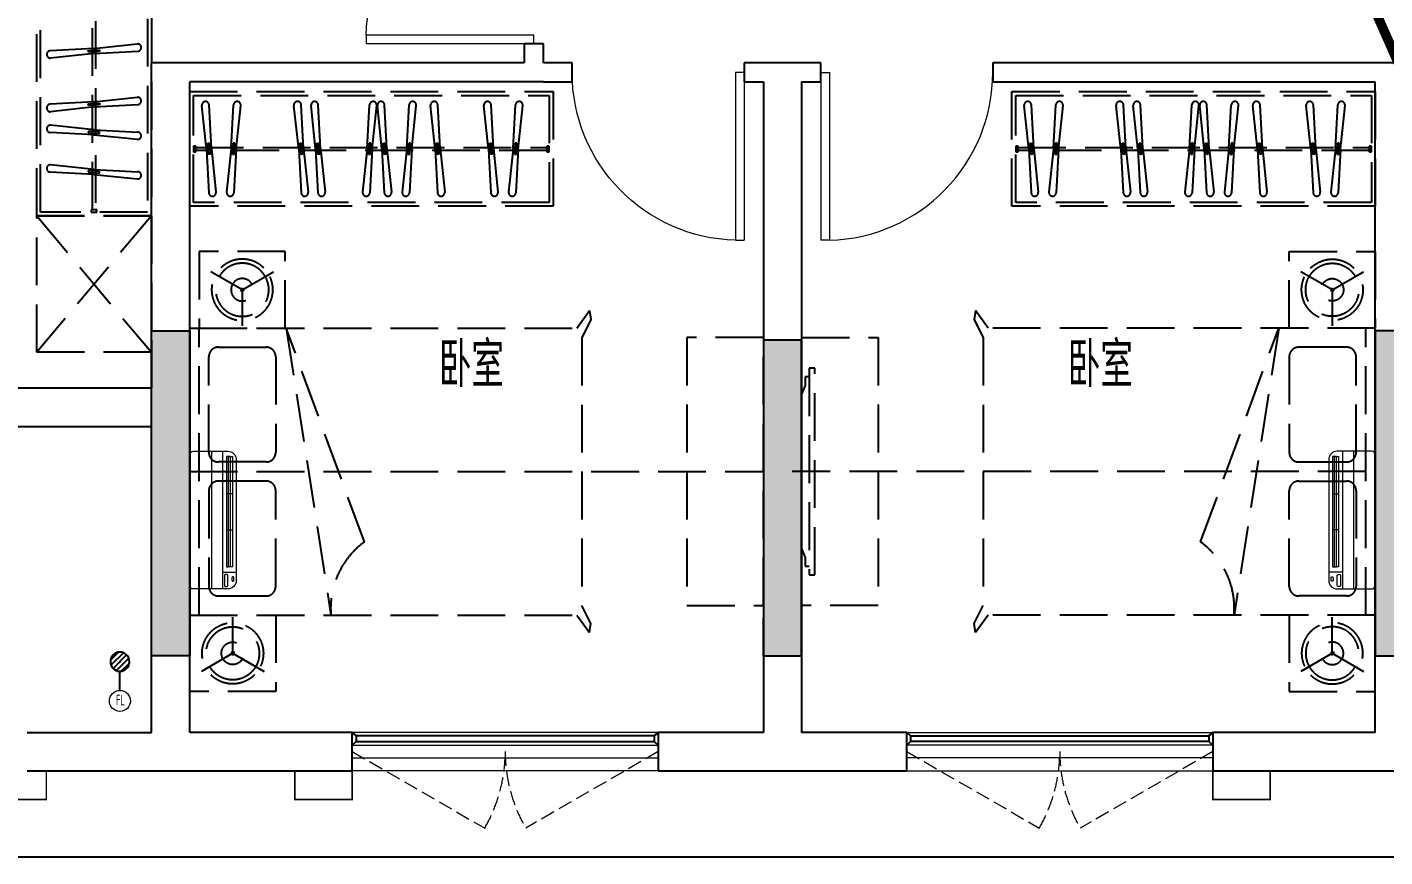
# Model space of a CAD drawing. Extents: x 3753737 to 4713801, y -857380 to 24339.
# Drawn here: x 4049463 to 4056563, y -797786 to -793450 of the extents above; entities that cross this region are included whole.
import ezdxf

# ---------------------------------------------------------------- set-up
doc = ezdxf.new("R2010")
doc.units = 0
doc.header["$LTSCALE"] = 1000
doc.header["$MEASUREMENT"] = 0
doc.linetypes.add('A户型$0$DASH', pattern=[0.35, 0.25, -0.1])
doc.linetypes.add('DASH', pattern=[0.35, 0.25, -0.1])
doc.layers.get('0').update_dxf_attribs({"linetype": 'CONTINUOUS'})
for name, color, linetype in [('!!电气', 1, 'CONTINUOUS'), ('3-栏杆1', 252, 'CONTINUOUS'), ('5fur', 175, 'CONTINUOUS'), ('COLU', 7, 'CONTINUOUS'), ('LVTRY', 252, 'CONTINUOUS'), ('S-砼墙填充', 251, 'CONTINUOUS'), ('VPIPE-凝结', 150, 'CONTINUOUS'), ('WALL', 252, 'CONTINUOUS'), ('WIRE-动力', 7, 'CONTINUOUS'), ('看线', 185, 'CONTINUOUS')]:
    doc.layers.add(name, color=color, linetype=linetype)
for name, color, linetype, lineweight in [('PUB_TEXT', 7, 'CONTINUOUS', 20), ('VPIPE-废水', 31, 'TG_F', 18), ('WINDOW', 146, 'CONTINUOUS', 20), ('平面-空调预留孔', 252, 'CONTINUOUS', 15)]:
    doc.layers.add(name, color=color, linetype=linetype, lineweight=lineweight)
doc.styles.get("Standard").update_dxf_attribs({"font": 'gbenor.shx', "bigfont": 'gbcbig.shx'})
doc.styles.add('TG_LINETYPE', font='SIMPLEX', dxfattribs={"width": 0.8, "height": 3, "bigfont": 'HZTXT'})
doc.linetypes.add('TG_F', pattern='A,2,-0.3,["F",TG_LINETYPE,S=0.1,R=0,X=-0.23,Y=-0.15],0', length=2.3)

# ---------------------------------------------------------------- blocks, each defined once
blk = doc.blocks.new('A$C001338C2')
at = {"color": 8}
for p, q in [((844.9999883423079, 303.6000072514144), (54.99998834231155, 303.6000543390692)), ((109.0525457565491, 214.7673082745569), (109.0525510513944, 303.6000511174025)), ((-1.49359439092e-05, 248.6000576173246), (-2.84423585981e-05, 22.0000576172315)), ((899.9999715576414, 22.00000397306576), (899.9999850640525, 248.6000039731589)), ((21.99997024633922, 5.63059293199e-05), (877.9999702463392, 5.2843679441e-06))]:
    blk.add_line(p, q, dxfattribs=at)
at = {"color": 8, "lineweight": 5}
for p, q in [((864.5756734352908, 278.6904651548975), (144.4768629888749, 278.6905080761171)), ((144.4768629888749, 278.6905080761171), (144.4768622188567, 265.7722729386405)), ((387.0097734353949, 278.6904936200444), (144.4768629888749, 278.6905080761171)), ((144.4768629888749, 278.6905080761171), (144.4768614488676, 252.8539829386973)), ((387.0097711254275, 239.935678482565), (387.0097734353949, 278.6904936200444)), ((864.5756734352908, 278.6904651548975), (622.0427234354138, 278.6904796109884)), ((622.0427234354138, 278.6904796109884), (622.04272112545, 239.935664473509)), ((864.5756718953162, 252.8539400174777), (864.5756734352908, 278.6904651548975)), ((899.9999830474662, 214.7672611304297), (-1.69525337697e-05, 214.7673147745954)), ((144.4768622188567, 265.7722729386405), (864.5756726653053, 265.772230017421)), ((144.4768606789075, 239.9356929386377), (144.4768614488676, 252.8539829386973)), ((144.4768614488676, 252.8539829386973), (864.5756718953162, 252.8539400174777)), ((864.5756711253525, 239.9356500174181), (144.4768606789075, 239.9356929386377)), ((622.04272112545, 239.935664473509), (387.0097711254275, 239.935678482565)), ((864.5756726653053, 265.772230017421), (864.5756711253525, 239.9356500174181)), ((899.9999787804518, 143.1781611304468), (-2.12195482163e-05, 143.1782147746126))]:
    blk.add_line(p, q, dxfattribs=at)
at = {"color": 8}
for points in [[(73.08482630450817, 275.0144977724194), (56.77886350143308, 275.0144987443309, -0.414213562373095), (51.27886382925863, 280.5144990721565), (51.27886400034913, 283.3844664433818, -0.414213562373095), (56.77886432817468, 288.8844661155563), (73.08482713124977, 288.8844651436448, -0.4142135623732024), (78.58482680342422, 283.3844648158192), (78.58482663233372, 280.5144974445939, -0.414213562373095)], [(89.24090579471158, 226.3562818807586), (22.19125331861505, 226.3562858772129, -0.414213562372504), (16.6912536464406, 231.8562862050385), (16.69125431894281, 243.1390318179401, -0.414213562373095), (22.19125464676836, 248.6390314901146), (89.24090712286488, 248.6390274936603, -0.414213562373095), (94.74090679503934, 243.1390271658347), (94.74090612253713, 231.8562815529331, -0.414213562373095)]]:
    blk.add_lwpolyline(points, format="xyb", close=True, dxfattribs=at)
for centre, radius, start, end in [((54.99998506405609, 248.6000543390692), 55.0000000000001, 89.99999658490542, 179.9999965849054), ((844.9999850640525, 248.6000072514144), 55.0000000000001, 359.9999965849054, 89.99999658490542), ((21.9999715576414, 22.00005630592932), 22.00000000000004, 179.9999965849054, 269.9999965849054), ((877.9999715576414, 22.00000528436794), 22.00000000000004, 269.9999965849054, 359.9999965849054)]:
    blk.add_arc(centre, radius, start, end, dxfattribs=at)
blk = doc.blocks.new('ASDFSD')
at = {"layer": '3-栏杆1', "color": 5}
for p, q in [((681762.5879415963, 334937.5442401596), (681742.3193111992, 334955.3318184742)), ((681742.3193111992, 334955.3318184742), (681762.5879414161, 334937.5442403179)), ((681742.3193347491, 334888.4150854239), (681762.5879414133, 334908.2619604596)), ((681762.5879414161, 334937.5442403179), (681762.5879414133, 334908.2619604596)), ((683322.0506670028, 334937.4781505512), (681762.5879414163, 334937.5226424761)), ((681762.5879414135, 334908.2403724216), (683322.0506670056, 334908.1959003614)), ((683322.0506668226, 334937.5442278689), (683342.3192972196, 334955.3318061834)), ((683342.3192972196, 334955.3318061834), (683322.0506670028, 334937.5442280272)), ((683322.0506670028, 334937.5442280272), (683322.0506670056, 334908.2619481689)), ((683322.0506670056, 334908.2619481689), (683342.3192736697, 334888.4150731332)), ((683342.3192736697, 334888.4150731332), (683322.0506670056, 334908.2619481689))]:
    blk.add_line(p, q, dxfattribs=at)
blk = doc.blocks.new('$lvtry$00000171')
for p, q in [((-74.24621202462731, 10.60660171788186), (-10.60660171788186, 74.24621202462731)), ((-69.81875867368217, -27.39235180270043), (27.39235180242758, 69.81875867368217)), ((-53.03300858900184, -53.03300858886359), (53.03300858900184, 53.03300858886359)), ((-27.39235180242758, -69.81875867368217), (69.81875867368217, 27.39235180270043)), ((10.60660171788186, -74.24621202462731), (74.24621202462731, -10.60660171788186))]:
    blk.add_line(p, q)
blk.add_circle((0, 0), 75)
blk.add_point((0, 0))
blk = doc.blocks.new('dfgdfgsf')
at = {"layer": '5fur', "color": 252, "linetype": 'A户型$0$DASH'}
for p, q in [((2084699.063396991, -1252344.190617714), (2084699.06339699, -1254380.205847252)), ((2084690.023889797, -1253537.44362119), (2084461.077751995, -1253549.694728446)), ((2084692.077145038, -1253563.460377991), (2084464.043553083, -1253587.274335739)), ((2084690.023889797, -1253537.44362119), (2084917.583450399, -1253513.679167388)), ((2084692.077145038, -1253563.460377991), (2084921.023282839, -1253551.209270735)), ((2084690.023889797, -1253816.228792649), (2084461.077751995, -1253828.479899905)), ((2084691.970428869, -1253842.251259925), (2084464.043553083, -1253868.059507198)), ((2084690.023889797, -1253816.228792649), (2084918.057481751, -1253792.414834901)), ((2084692.077145038, -1253842.24554945), (2084921.023282839, -1253829.994442194)), ((2085279.320059724, -1254062.702910487), (2085255.506101976, -1253834.669318532)), ((2085305.336816525, -1254060.649655245), (2085293.085709269, -1253831.703517444)), ((2085408.697913592, -1254060.649655245), (2085420.949020847, -1253831.703517444)), ((2085434.714670392, -1254062.702910487), (2085458.52862814, -1253834.669318532)), ((2085761.529177789, -1254062.596194317), (2085735.720930516, -1253834.669318532)), ((2085787.551645065, -1254060.649655245), (2085775.300537809, -1253831.703517444)), ((2085850.034887904, -1254062.702910487), (2085826.220930156, -1253834.669318532)), ((2085876.051644705, -1254060.649655245), (2085863.800537449, -1253831.703517444)), ((2086119.697916623, -1254060.649655245), (2086131.949023878, -1253831.703517444)), ((2086145.714673423, -1254062.702910487), (2086169.528631171, -1253834.669318532)), ((2086197.150844968, -1254062.702910487), (2086173.33688722, -1253834.669318532)), ((2086223.167601769, -1254060.649655245), (2086210.916494513, -1253831.703517444)), ((2086326.528698835, -1254060.649655245), (2086338.779806091, -1253831.703517444)), ((2086352.545455636, -1254062.702910487), (2086376.359413384, -1253834.669318532)), ((2086475.237758769, -1254062.595872173), (2086451.423801021, -1253834.562280218)), ((2086501.254205884, -1254060.649655245), (2086489.003098628, -1253831.703517444)), ((2086754.022620542, -1254062.702910487), (2086730.208662794, -1253834.669318532)), ((2086780.039377343, -1254060.649655245), (2086767.788270087, -1253831.703517444)), ((2086883.40047441, -1254060.649655245), (2086895.651581665, -1253831.703517444)), ((2086909.41723121, -1254062.702910487), (2086933.231188958, -1253834.669318532)), ((2089579.320053869, -1254062.702910487), (2089555.506096121, -1253834.669318532)), ((2089605.33681067, -1254060.649655245), (2089593.085703414, -1253831.703517444)), ((2089708.697907737, -1254060.649655245), (2089720.949014992, -1253831.703517444)), ((2089734.714664537, -1254062.702910487), (2089758.528622285, -1253834.669318532)), ((2090061.529171934, -1254062.596194317), (2090035.720924661, -1253834.669318532)), ((2090087.55163921, -1254060.649655245), (2090075.300531955, -1253831.703517444)), ((2090150.034882049, -1254062.702910487), (2090126.220924301, -1253834.669318532)), ((2090176.05163885, -1254060.649655245), (2090163.800531594, -1253831.703517444)), ((2090419.697910768, -1254060.649655245), (2090431.949018023, -1253831.703517444)), ((2090445.714667568, -1254062.702910487), (2090469.528625316, -1253834.669318532)), ((2090497.150839113, -1254062.702910487), (2090473.336881365, -1253834.669318532)), ((2090523.167595914, -1254060.649655245), (2090510.916488658, -1253831.703517444)), ((2090626.52869298, -1254060.649655245), (2090638.779800236, -1253831.703517444)), ((2090652.545449781, -1254062.702910487), (2090676.359407529, -1253834.669318532)), ((2090775.237752914, -1254062.595872173), (2090751.423795166, -1253834.562280218)), ((2090801.254200029, -1254060.649655245), (2090789.003092773, -1253831.703517444)), ((2091054.022614687, -1254062.702910487), (2091030.208656939, -1253834.669318532)), ((2091080.039371488, -1254060.649655245), (2091067.788264232, -1253831.703517444)), ((2091183.400468555, -1254060.649655245), (2091195.65157581, -1253831.703517444)), ((2091209.417225355, -1254062.702910487), (2091233.231183103, -1253834.669318532)), ((2084690.023889797, -1253988.251741911), (2084461.077751995, -1253976.000634655)), ((2084692.077145038, -1253962.23498511), (2084464.043553083, -1253938.421027362)), ((2084690.023889797, -1253988.251741911), (2084918.057481751, -1254012.065699659)), ((2084692.077145038, -1253962.23498511), (2084921.023282839, -1253974.486092366)), ((2085223.574590463, -1254047.189162439), (2085211.574590463, -1254047.189162439)), ((2085211.574590463, -1254047.189162439), (2085211.574590463, -1254077.189162439)), ((2085223.574590463, -1254077.189162439), (2085223.574590463, -1254047.189162439)), ((2087059.574593433, -1254069.689162439), (2085223.574590463, -1254069.689162439)), ((2085279.320059724, -1254062.702910487), (2085291.57116698, -1254291.649048288)), ((2085305.336327052, -1254060.640508084), (2085329.144762263, -1254288.683721677)), ((2085408.697913592, -1254060.649655245), (2085384.883955844, -1254288.6832472)), ((2085434.714670392, -1254062.702910487), (2085422.463563137, -1254291.649048288)), ((2085761.534888264, -1254062.702910487), (2085773.78599552, -1254291.649048288)), ((2085787.551645065, -1254060.649655245), (2085811.365602813, -1254288.6832472)), ((2085850.034887904, -1254062.702910487), (2085862.28599516, -1254291.649048288)), ((2085876.051644705, -1254060.649655245), (2085899.865602453, -1254288.6832472)), ((2086119.697916623, -1254060.649655245), (2086095.883958875, -1254288.6832472)), ((2086145.714673423, -1254062.702910487), (2086133.463566168, -1254291.649048288)), ((2086197.150844968, -1254062.702910487), (2086209.401952224, -1254291.649048288)), ((2086223.167601769, -1254060.649655245), (2086246.981559517, -1254288.6832472)), ((2086326.528698835, -1254060.649655245), (2086302.714741087, -1254288.6832472)), ((2086352.545455636, -1254062.702910487), (2086340.29434838, -1254291.649048288)), ((2086475.237449083, -1254062.702910487), (2086487.488556339, -1254291.649048288)), ((2086501.254205884, -1254060.649655245), (2086525.068163632, -1254288.6832472)), ((2086754.022620542, -1254062.702910487), (2086766.273727798, -1254291.649048288)), ((2086780.039377343, -1254060.649655245), (2086803.853335091, -1254288.6832472)), ((2086883.40047441, -1254060.649655245), (2086859.586516662, -1254288.6832472)), ((2086909.41723121, -1254062.702910487), (2086897.166123955, -1254291.649048288)), ((2087071.574593433, -1254047.189162439), (2087059.574593433, -1254047.189162439)), ((2087059.574593433, -1254047.189162439), (2087059.574593433, -1254077.189162439)), ((2087071.574593433, -1254077.189162439), (2087071.574593433, -1254047.189162439)), ((2089523.574584608, -1254047.189162439), (2089511.574584608, -1254047.189162439)), ((2089511.574584608, -1254047.189162439), (2089511.574584608, -1254077.189162439)), ((2089523.574584608, -1254077.189162439), (2089523.574584608, -1254047.189162439)), ((2091359.574587578, -1254069.689162439), (2089523.574584608, -1254069.689162439)), ((2089579.320053869, -1254062.702910487), (2089591.571161125, -1254291.649048288)), ((2089605.336321197, -1254060.640508084), (2089629.144756408, -1254288.683721677)), ((2089708.697907737, -1254060.649655245), (2089684.883949989, -1254288.6832472)), ((2089734.714664537, -1254062.702910487), (2089722.463557282, -1254291.649048288)), ((2090061.534882409, -1254062.702910487), (2090073.785989665, -1254291.649048288)), ((2090087.55163921, -1254060.649655245), (2090111.365596958, -1254288.6832472)), ((2090150.034882049, -1254062.702910487), (2090162.285989305, -1254291.649048288)), ((2090176.05163885, -1254060.649655245), (2090199.865596598, -1254288.6832472)), ((2090419.697910768, -1254060.649655245), (2090395.88395302, -1254288.6832472)), ((2090445.714667568, -1254062.702910487), (2090433.463560313, -1254291.649048288)), ((2090497.150839113, -1254062.702910487), (2090509.401946369, -1254291.649048288)), ((2090523.167595914, -1254060.649655245), (2090546.981553662, -1254288.6832472)), ((2090626.52869298, -1254060.649655245), (2090602.714735232, -1254288.6832472)), ((2090652.545449781, -1254062.702910487), (2090640.294342525, -1254291.649048288)), ((2090775.237443228, -1254062.702910487), (2090787.488550484, -1254291.649048288)), ((2090801.254200029, -1254060.649655245), (2090825.068157777, -1254288.6832472)), ((2091054.022614687, -1254062.702910487), (2091066.273721943, -1254291.649048288)), ((2091080.039371488, -1254060.649655245), (2091103.853329236, -1254288.6832472)), ((2091183.400468555, -1254060.649655245), (2091159.586510807, -1254288.6832472)), ((2091209.417225355, -1254062.702910487), (2091197.1661181, -1254291.649048288)), ((2091371.574587578, -1254047.189162439), (2091359.574587578, -1254047.189162439)), ((2091359.574587578, -1254047.189162439), (2091359.574587578, -1254077.189162439)), ((2091371.574587578, -1254077.189162439), (2091371.574587578, -1254047.189162439)), ((2085211.574590463, -1254077.189162439), (2085223.574590463, -1254077.189162439)), ((2087059.574593433, -1254077.189162439), (2087071.574593433, -1254077.189162439)), ((2089511.574584608, -1254077.189162439), (2089523.574584608, -1254077.189162439)), ((2091359.574587578, -1254077.189162439), (2091371.574587578, -1254077.189162439)), ((2084690.023889797, -1254195.082524123), (2084461.077751995, -1254182.831416868)), ((2084692.077145038, -1254169.065767323), (2084464.043553083, -1254145.251809575)), ((2084690.023889797, -1254195.082524123), (2084918.057481751, -1254218.896481871)), ((2084692.077145038, -1254169.065767323), (2084921.023282839, -1254181.316874578)), ((2084391.563396981, -1254412.205847252), (2084991.564100249, -1255125.051658737)), ((2084391.565238085, -1255125.051658737), (2084391.563396981, -1254412.205847252)), ((2084991.563396992, -1254412.205847252), (2084391.565238085, -1255125.051658737)), ((2084391.565238083, -1254412.205847252), (2084991.564100248, -1254412.205847252)), ((2084706.56339699, -1254380.205847252), (2084676.56339699, -1254380.205847252)), ((2084676.56339699, -1254380.205847252), (2084676.56339699, -1254392.205847252)), ((2084676.56339699, -1254392.205847252), (2084706.56339699, -1254392.205847252)), ((2084706.56339699, -1254392.205847252), (2084706.56339699, -1254380.205847252)), ((2084991.563396992, -1254412.205847252), (2084991.564100249, -1255125.051658737)), ((2085241.466386358, -1254598.492976889), (2085241.466386358, -1254998.492976889)), ((2085691.466386358, -1254598.492976889), (2085241.466386358, -1254598.492976889)), ((2085691.466386358, -1254998.492976889), (2085691.466386358, -1254598.492976889)), ((2090941.574587254, -1254998.492976898), (2090941.574587254, -1254598.492976898)), ((2090941.574587254, -1254598.492976898), (2091391.574587254, -1254598.492976898)), ((2091391.574587254, -1254598.492976898), (2091391.574587254, -1254998.492976898)), ((2085475.714344077, -1254803.832287767), (2085302.771743867, -1254703.983830982)), ((2085457.218428639, -1254803.832287767), (2085630.161028848, -1254703.983830982)), ((2091175.822544973, -1254803.832287776), (2091002.879944764, -1254703.983830991)), ((2091157.326629535, -1254803.832287776), (2091330.269229745, -1254703.983830991)), ((2085466.466386358, -1254787.814355132), (2085466.466386358, -1254987.511268702)), ((2091166.574587254, -1254787.814355141), (2091166.574587254, -1254987.511268711)), ((2087216.39900661, -1254998.492976889), (2087281.905945074, -1254906.833987619)), ((2087216.39900661, -1254998.492976889), (2087281.905945074, -1254906.833987619)), ((2087281.905945074, -1254906.833987619), (2087289.145172316, -1254953.86293333)), ((2087281.905945074, -1254906.833987619), (2087289.145172316, -1254953.86293333)), ((2089301.232741714, -1254906.833987629), (2089293.993514472, -1254953.86293334)), ((2089301.232741714, -1254906.833987629), (2089293.993514472, -1254953.86293334)), ((2089366.739680178, -1254998.492976898), (2089301.232741714, -1254906.833987629)), ((2089366.739680178, -1254998.492976898), (2089301.232741714, -1254906.833987629)), ((2087289.145172316, -1254953.86293333), (2087241.564099533, -1255048.972454315)), ((2087289.145172316, -1254953.86293333), (2087241.564099533, -1255048.972454315)), ((2089293.993514472, -1254953.86293334), (2089341.574587254, -1255048.972454325)), ((2089293.993514472, -1254953.86293334), (2089341.574587254, -1255048.972454325)), ((2085191.564099533, -1254998.492976889), (2087216.39900661, -1254998.492976889)), ((2085191.564099533, -1256498.49297689), (2085191.564099533, -1254998.492976889)), ((2085241.466386358, -1254998.492976889), (2085691.466386358, -1254998.492976889)), ((2085241.564099533, -1256498.49297689), (2085241.564099533, -1254998.492976889)), ((2086104.998289104, -1256116.465254213), (2085696.257620123, -1254998.492976889)), ((2085696.257620123, -1254998.492976889), (2085930.237512444, -1256498.492976889)), ((2087241.564099533, -1255048.972454315), (2087241.564099533, -1256448.013499462)), ((2087241.564099533, -1255048.972454315), (2087241.564099533, -1256448.013499462)), ((2089341.574587254, -1255048.972454325), (2089341.574587254, -1256448.013499471)), ((2089341.574587254, -1255048.972454325), (2089341.574587254, -1256448.013499471)), ((2091391.574587254, -1254998.492976898), (2089366.739680178, -1254998.492976898)), ((2090478.140397684, -1256116.465254222), (2090886.881066664, -1254998.492976898)), ((2090886.881066664, -1254998.492976898), (2090652.901174343, -1256498.492976898)), ((2091391.574587254, -1254998.492976898), (2090941.574587254, -1254998.492976898)), ((2091341.574587254, -1256498.492976899), (2091341.574587254, -1254998.492976898)), ((2091391.574587254, -1256498.492976899), (2091391.574587254, -1254998.492976898)), ((2084991.564100249, -1255125.051658737), (2084391.565238085, -1255125.051658737)), ((2085191.564099533, -1255748.49297689), (2088191.564294286, -1255748.49297689)), ((2091341.576148126, -1255748.492976886), (2088341.574587415, -1255748.492976886)), ((2087289.145172316, -1256543.123020447), (2087241.564099533, -1256448.013499462)), ((2087289.145172316, -1256543.123020447), (2087241.564099533, -1256448.013499462)), ((2089293.993514472, -1256543.123020456), (2089341.574587254, -1256448.013499471)), ((2089293.993514472, -1256543.123020456), (2089341.574587254, -1256448.013499471)), ((2085191.564099533, -1256898.49297689), (2085191.564099533, -1256498.49297689)), ((2085191.564099533, -1256498.49297689), (2085641.564099533, -1256498.49297689)), ((2085191.564099533, -1256498.492976889), (2087216.39900661, -1256498.492976888)), ((2085191.564099533, -1256498.492976889), (2087216.39900661, -1256498.492976888)), ((2085416.564099533, -1256709.171598647), (2085416.564099533, -1256509.474685076)), ((2085641.564099533, -1256498.49297689), (2085641.564099533, -1256898.49297689)), ((2087216.39900661, -1256498.492976888), (2087281.905945074, -1256590.151966158)), ((2087216.39900661, -1256498.492976888), (2087281.905945074, -1256590.151966158)), ((2087281.905945074, -1256590.151966158), (2087289.145172316, -1256543.123020447)), ((2087281.905945074, -1256590.151966158), (2087289.145172316, -1256543.123020447)), ((2089301.232741714, -1256590.151966167), (2089293.993514472, -1256543.123020456)), ((2089301.232741714, -1256590.151966167), (2089293.993514472, -1256543.123020456)), ((2089366.739680178, -1256498.492976898), (2089301.232741714, -1256590.151966167)), ((2089366.739680178, -1256498.492976898), (2089301.232741714, -1256590.151966167)), ((2091391.574587254, -1256498.492976898), (2089366.739680178, -1256498.492976898)), ((2091391.574587254, -1256498.492976898), (2089366.739680178, -1256498.492976898)), ((2091391.574587281, -1256498.492976898), (2090941.574587281, -1256498.492976898)), ((2090941.574587281, -1256498.492976898), (2090941.574587281, -1256898.492976898)), ((2091166.574587281, -1256709.171598655), (2091166.574587281, -1256509.474685085)), ((2091391.574587281, -1256898.492976898), (2091391.574587281, -1256498.492976898)), ((2085425.812057252, -1256693.153666011), (2085252.869457043, -1256793.002122797)), ((2085407.316141815, -1256693.153666011), (2085580.258742023, -1256793.002122796)), ((2091175.822545, -1256693.15366602), (2091002.879944791, -1256793.002122805)), ((2091157.326629562, -1256693.15366602), (2091330.269229772, -1256793.002122805)), ((2085641.564099533, -1256898.49297689), (2085191.564099533, -1256898.49297689)), ((2090941.574587281, -1256898.492976898), (2091391.574587281, -1256898.492976898))]:
    blk.add_line(p, q, dxfattribs=at)
at = {"layer": '5fur', "color": 252, "linetype": 'A户型$0$DASH', "extrusion": (0.6772810679795163, -0.7357243743118248, 0)}
for p, q in [((2088409.674264355, -1255253.741871238), (2088409.674199425, -1255298.990739802)), ((2088431.26803007, -1255253.741908537), (2088409.674264355, -1255253.741871238)), ((2088431.268094579, -1255208.493039111), (2088431.267706287, -1256288.493038897)), ((2088459.850297133, -1255208.493099511), (2088431.268094579, -1255208.493039111)), ((2088459.849908408, -1256288.493099511), (2088459.850297133, -1255208.493099511)), ((2088409.674199425, -1255298.990739802), (2088391.574587398, -1255344.239583172)), ((2088391.574587398, -1255344.239583172), (2088391.574587433, -1256152.746370591)), ((2088391.574587433, -1256152.746370591), (2088409.67407045, -1256197.995264666)), ((2088409.67407045, -1256197.995264666), (2088409.674005941, -1256243.244133877)), ((2088409.674005941, -1256243.244133877), (2088431.267771656, -1256243.244170811)), ((2088431.267706287, -1256288.493038897), (2088459.849908408, -1256288.493099511))]:
    blk.add_line(p, q, dxfattribs=at)
at = {"layer": '5fur', "color": 252, "linetype": 'A户型$0$DASH'}
for points in [[(2084991.563396999, -1254412.205847252), (2084391.563396981, -1254412.205847252), (2084391.563396981, -1252312.190617714), (2084991.563396999, -1252312.190617714)], [(2084971.563396999, -1254392.205847252), (2084411.563396981, -1254392.205847252), (2084411.563396981, -1252332.190617714), (2084971.563396999, -1252332.190617714)], [(2084719.987199036, -1253552.539787741), (2084662.141689634, -1253557.104983789), (2084661.457274832, -1253548.432777281), (2084719.302784234, -1253543.867581233)], [(2085191.574590463, -1254362.189162448), (2085191.574590463, -1253762.18916243), (2087091.574593433, -1253762.18916243), (2087091.574593433, -1254362.189162448)], [(2085211.574590463, -1254342.189162448), (2085211.574590463, -1253782.18916243), (2087071.574593433, -1253782.18916243), (2087071.574593433, -1254342.189162448)], [(2089491.574584608, -1254362.189162448), (2089491.574584608, -1253762.18916243), (2091391.574587578, -1253762.18916243), (2091391.574587578, -1254362.189162448)], [(2089511.574584608, -1254342.189162448), (2089511.574584608, -1253782.18916243), (2091371.574587578, -1253782.18916243), (2091371.574587578, -1254342.189162448)], [(2084719.987199036, -1253831.324959199), (2084662.141689634, -1253835.890155249), (2084661.457274832, -1253827.217948741), (2084719.302784234, -1253822.652752692)], [(2084719.987199036, -1253973.155575361), (2084662.141689634, -1253968.590379311), (2084661.457274832, -1253977.262585819), (2084719.302784234, -1253981.827781868)], [(2085290.240649974, -1254090.612964485), (2085285.675453925, -1254032.767455083), (2085294.347660433, -1254032.083040281), (2085298.912856482, -1254089.928549683)], [(2085423.794080142, -1254090.612964485), (2085428.359276191, -1254032.767455083), (2085419.687069683, -1254032.083040281), (2085415.121873634, -1254089.928549683)], [(2085772.455478515, -1254090.612964485), (2085767.890282466, -1254032.767455083), (2085776.562488974, -1254032.083040281), (2085781.127685022, -1254089.928549683)], [(2085860.955478155, -1254090.612964485), (2085856.390282105, -1254032.767455083), (2085865.062488613, -1254032.083040281), (2085869.627684662, -1254089.928549683)], [(2086134.794083173, -1254090.612964485), (2086139.359279223, -1254032.767455083), (2086130.687072715, -1254032.083040281), (2086126.121876665, -1254089.928549683)], [(2086208.071435218, -1254090.612964485), (2086203.506239169, -1254032.767455083), (2086212.178445677, -1254032.083040281), (2086216.743641726, -1254089.928549683)], [(2086341.624865385, -1254090.612964485), (2086346.190061435, -1254032.767455083), (2086337.517854927, -1254032.083040281), (2086332.952658878, -1254089.928549683)], [(2086486.158039334, -1254090.612964485), (2086481.592843284, -1254032.767455083), (2086490.265049792, -1254032.083040281), (2086494.830245841, -1254089.928549683)], [(2086764.943210792, -1254090.612964485), (2086760.378014744, -1254032.767455083), (2086769.050221252, -1254032.083040281), (2086773.6154173, -1254089.928549683)], [(2086898.49664096, -1254090.612964485), (2086903.061837009, -1254032.767455083), (2086894.389630501, -1254032.083040281), (2086889.824434452, -1254089.928549683)], [(2089590.240644119, -1254090.612964485), (2089585.67544807, -1254032.767455083), (2089594.347654578, -1254032.083040281), (2089598.912850627, -1254089.928549683)], [(2089723.794074287, -1254090.612964485), (2089728.359270336, -1254032.767455083), (2089719.687063828, -1254032.083040281), (2089715.121867779, -1254089.928549683)], [(2090072.45547266, -1254090.612964485), (2090067.890276611, -1254032.767455083), (2090076.562483119, -1254032.083040281), (2090081.127679167, -1254089.928549683)], [(2090160.9554723, -1254090.612964485), (2090156.39027625, -1254032.767455083), (2090165.062482758, -1254032.083040281), (2090169.627678807, -1254089.928549683)], [(2090434.794077318, -1254090.612964485), (2090439.359273368, -1254032.767455083), (2090430.68706686, -1254032.083040281), (2090426.12187081, -1254089.928549683)], [(2090508.071429363, -1254090.612964485), (2090503.506233314, -1254032.767455083), (2090512.178439822, -1254032.083040281), (2090516.743635871, -1254089.928549683)], [(2090641.62485953, -1254090.612964485), (2090646.19005558, -1254032.767455083), (2090637.517849072, -1254032.083040281), (2090632.952653023, -1254089.928549683)], [(2090786.158033479, -1254090.612964485), (2090781.592837429, -1254032.767455083), (2090790.265043937, -1254032.083040281), (2090794.830239986, -1254089.928549683)], [(2091064.943204937, -1254090.612964485), (2091060.378008889, -1254032.767455083), (2091069.050215397, -1254032.083040281), (2091073.615411445, -1254089.928549683)], [(2091198.496635105, -1254090.612964485), (2091203.061831154, -1254032.767455083), (2091194.389624646, -1254032.083040281), (2091189.824428597, -1254089.928549683)], [(2084719.987199036, -1254179.986357573), (2084662.141689634, -1254175.421161524), (2084661.457274832, -1254184.093368032), (2084719.302784234, -1254188.658564081)], [(2088191.564096285, -1255048.492976886), (2087791.564096285, -1255048.492976886), (2087791.564096285, -1256448.492976886), (2088191.564096285, -1256448.492976886)], [(2088391.574587415, -1255048.492976886), (2088791.574587415, -1255048.492976886), (2088791.574587415, -1256448.492976886), (2088391.574587415, -1256448.492976886)]]:
    blk.add_lwpolyline(points, close=True, dxfattribs=at)
for points in [[(2084684.063397006, -1254380.205847252), (2084684.063397006, -1252344.190617714)], [(2085223.574590463, -1254054.689162455), (2087059.574593433, -1254054.689162455)], [(2089523.574584608, -1254054.689162455), (2091359.574587578, -1254054.689162455)]]:
    blk.add_lwpolyline(points, dxfattribs=at)
for points, const_width in [([(2085346.242936648, -1254729.081935836), (2085302.771743868, -1254703.983830982)], 8.88888888888889), ([(2085586.689836067, -1254729.081935836), (2085630.161028848, -1254703.983830982)], 8.888888888888888), ([(2091046.351137544, -1254729.081935845), (2091002.879944763, -1254703.983830991)], 8.888888888888888), ([(2091286.798036963, -1254729.081935845), (2091330.269229744, -1254703.983830991)], 8.88888888888889), ([(2085466.466386358, -1254937.315058994), (2085466.466386358, -1254987.511268702)], 8.88888888888889), ([(2091166.574587254, -1254937.315059004), (2091166.574587254, -1254987.511268711)], 8.88888888888889), ([(2085416.564099533, -1256559.670894784), (2085416.564099533, -1256509.474685076)], 8.88888888888889), ([(2091166.574587281, -1256559.670894793), (2091166.574587281, -1256509.474685085)], 8.88888888888889), ([(2085296.340649824, -1256767.904017943), (2085252.869457043, -1256793.002122797)], 8.88888888888889), ([(2085536.787549243, -1256767.904017942), (2085580.258742024, -1256793.002122796)], 8.888888888888888), ([(2091046.351137571, -1256767.904017951), (2091002.87994479, -1256793.002122805)], 8.888888888888888), ([(2091286.79803699, -1256767.904017951), (2091330.269229771, -1256793.002122805)], 8.88888888888889)]:
    blk.add_lwpolyline(points, dxfattribs=dict(at, const_width=const_width))
for points in [[(2085341.564099533, -1255098.49297689), (2085591.564099533, -1255098.49297689, -0.4142135623731003), (2085641.564099533, -1255148.49297689), (2085641.564099533, -1255648.492976889, -0.4142135623730904), (2085591.564099533, -1255698.492976889), (2085341.564099533, -1255698.492976889, -0.4142135623730999), (2085291.564099533, -1255648.492976889), (2085291.564099533, -1255148.49297689, -0.4142135623730897)], [(2091241.574587254, -1255098.492976899), (2090991.574587254, -1255098.492976899, 0.4142135623731003), (2090941.574587254, -1255148.492976899), (2090941.574587254, -1255648.492976899, 0.4142135623730904), (2090991.574587254, -1255698.492976899), (2091241.574587254, -1255698.492976899, 0.4142135623730999), (2091291.574587254, -1255648.492976899), (2091291.574587254, -1255148.492976899, 0.4142135623730897)], [(2085341.564099533, -1256398.492976889), (2085591.564099533, -1256398.492976889, 0.4142135623731003), (2085641.564099533, -1256348.492976889), (2085641.564099533, -1255848.492976889, 0.4142135623730904), (2085591.564099533, -1255798.492976889), (2085341.564099533, -1255798.492976889, 0.4142135623730999), (2085291.564099533, -1255848.492976889), (2085291.564099533, -1256348.492976889, 0.4142135623730897)], [(2091241.574587254, -1256398.492976898), (2090991.574587254, -1256398.492976898, -0.4142135623731003), (2090941.574587254, -1256348.492976898), (2090941.574587254, -1255848.492976899, -0.4142135623730904), (2090991.574587254, -1255798.492976899), (2091241.574587254, -1255798.492976899, -0.4142135623730999), (2091291.574587254, -1255848.492976899), (2091291.574587254, -1256348.492976898, -0.4142135623730897)]]:
    blk.add_lwpolyline(points, format="xyb", close=True, dxfattribs=at)
for centre, radius, start, end in [((2084462.560652539, -1253568.484532092), 18.84219772992773, 94.51245805934718, 274.5124580593472), ((2084919.540382296, -1253532.419467088), 18.84219772992773, 274.5124580593472, 94.51245805934718), ((2084463.47545859, -1253848.19813157), 19.86347544868245, 96.93304115633904, 271.6375109857768), ((2084919.540382296, -1253811.204638548), 18.84219772992773, 274.5124580593472, 94.51245805934718), ((2085274.295905622, -1253833.186417988), 18.84219772992773, 4.512458059346774, 184.5124580593468), ((2085439.738824493, -1253833.186417988), 18.84219772992773, 355.4875419406524, 175.4875419406532), ((2085755.582306145, -1253834.101224039), 19.86347544868245, 6.933041156339381, 181.637510985777), ((2085845.010733803, -1253833.186417988), 18.84219772992773, 4.512458059346774, 184.5124580593468), ((2086150.738827524, -1253833.186417988), 18.84219772992773, 355.4875419406524, 175.4875419406532), ((2086192.126690867, -1253833.186417988), 18.84219772992773, 4.512458059346774, 184.5124580593468), ((2086357.569609738, -1253833.186417988), 18.84219772992773, 355.4875419406524, 175.4875419406532), ((2086470.213604667, -1253833.079379674), 18.84219772992773, 4.512458059346774, 184.5124580593468), ((2086748.998466441, -1253833.186417988), 18.84219772992773, 4.512458059346774, 184.5124580593468), ((2086914.441385311, -1253833.186417988), 18.84219772992773, 355.4875419406524, 175.4875419406532), ((2089574.295899767, -1253833.186417988), 18.84219772992773, 4.512458059346007, 184.512458059346), ((2089739.738818638, -1253833.186417988), 18.84219772992773, 355.4875419406532, 175.487541940654), ((2090055.58230029, -1253834.101224039), 19.86347544868245, 6.93304115633882, 181.6375109857776), ((2090145.010727948, -1253833.186417988), 18.84219772992773, 4.512458059346007, 184.512458059346), ((2090450.738821669, -1253833.186417988), 18.84219772992773, 355.4875419406532, 175.487541940654), ((2090492.126685012, -1253833.186417988), 18.84219772992773, 4.512458059346007, 184.512458059346), ((2090657.569603883, -1253833.186417988), 18.84219772992773, 355.4875419406532, 175.487541940654), ((2090770.213598812, -1253833.079379674), 18.84219772992773, 4.512458059346007, 184.512458059346), ((2091048.998460586, -1253833.186417988), 18.84219772992773, 4.512458059346007, 184.512458059346), ((2091214.441379456, -1253833.186417988), 18.84219772992773, 355.4875419406532, 175.487541940654), ((2084462.560652539, -1253957.210831008), 18.84219772992773, 85.48754194065283, 265.4875419406528), ((2084919.540382296, -1253993.275896012), 18.84219772992773, 265.4875419406528, 85.48754194065283), ((2084462.560652539, -1254164.041613222), 18.84219772992773, 85.48754194065283, 265.4875419406528), ((2084919.540382296, -1254200.106678225), 18.84219772992773, 265.4875419406528, 85.48754194065283), ((2085310.360970626, -1254290.166147745), 18.84219772992773, 184.5124580593468, 4.512458059346774), ((2085403.67375949, -1254290.166147745), 18.84219772992773, 175.4875419406532, 355.4875419406524), ((2085792.575799167, -1254290.166147745), 18.84219772992773, 184.5124580593468, 4.512458059346774), ((2085881.075798807, -1254290.166147745), 18.84219772992773, 184.5124580593468, 4.512458059346774), ((2086114.673762521, -1254290.166147745), 18.84219772992773, 175.4875419406532, 355.4875419406524), ((2086228.19175587, -1254290.166147745), 18.84219772992773, 184.5124580593468, 4.512458059346774), ((2086321.504544734, -1254290.166147745), 18.84219772992773, 175.4875419406532, 355.4875419406524), ((2086506.278359985, -1254290.166147745), 18.84219772992773, 184.5124580593468, 4.512458059346774), ((2086785.063531445, -1254290.166147745), 18.84219772992773, 184.5124580593468, 4.512458059346774), ((2086878.376320308, -1254290.166147745), 18.84219772992773, 175.4875419406532, 355.4875419406524), ((2089610.360964771, -1254290.166147745), 18.84219772992773, 184.512458059346, 4.512458059346007), ((2089703.673753635, -1254290.166147745), 18.84219772992773, 175.487541940654, 355.4875419406532), ((2090092.575793312, -1254290.166147745), 18.84219772992773, 184.512458059346, 4.512458059346007), ((2090181.075792952, -1254290.166147745), 18.84219772992773, 184.512458059346, 4.512458059346007), ((2090414.673756666, -1254290.166147745), 18.84219772992773, 175.487541940654, 355.4875419406532), ((2090528.191750015, -1254290.166147745), 18.84219772992773, 184.512458059346, 4.512458059346007), ((2090621.504538879, -1254290.166147745), 18.84219772992773, 175.487541940654, 355.4875419406532), ((2090806.27835413, -1254290.166147745), 18.84219772992773, 184.512458059346, 4.512458059346007), ((2091085.06352559, -1254290.166147745), 18.84219772992773, 184.512458059346, 4.512458059346007), ((2091178.376314453, -1254290.166147745), 18.84219772992773, 175.487541940654, 355.4875419406532), ((2086356.608613892, -1256462.552364921), 427.8832127323753, 126.0176927710526, 184.8183113888535), ((2090226.530072896, -1256462.55236493), 427.8832127323752, 355.1816886111465, 53.98230722894739)]:
    blk.add_arc(centre, radius, start, end, dxfattribs=at)
at = {"layer": '5fur', "color": 252, "linetype": 'A户型$0$DASH', "extrusion": (0, 0, -1)}
for centre, major_axis, ratio, start_param, end_param in [((2085466.466386358, -1254798.492976889), (113.2638872716998, 113.2638872716998), 0.9999999999997511, 4.712388980384682, 10.99557428756427), ((2085466.466386358, -1254798.492976889), (98.16203563551878, 98.16203563551878), 0.999999999998388, 4.712388980384681, 10.99557428756427), ((2085466.466386358, -1254798.492976889), (41.53009199966709, 41.53009199966709), 0.9999999999975253, 4.71238898038469, 10.99557428756428), ((2091166.574587281, -1256698.492976898), (-98.16203563551879, -98.16203563551876), 0.999999999998388, 4.712388980384681, 10.99557428756427), ((2091166.574587281, -1256698.492976898), (-41.53009199966709, -41.53009199966709), 0.9999999999975253, 4.71238898038469, 10.99557428756428)]:
    blk.add_ellipse(centre, major_axis=major_axis, ratio=ratio, start_param=start_param, end_param=end_param, dxfattribs=at)
at = {"layer": '5fur', "color": 252, "linetype": 'A户型$0$DASH'}
for centre, major_axis, ratio, start_param, end_param in [((2091166.574587254, -1254798.492976898), (-113.2638872716998, 113.2638872716998), 0.9999999999997511, 4.712388980384682, 10.99557428756427), ((2091166.574587254, -1254798.492976898), (-98.16203563551878, 98.16203563551878), 0.999999999998388, 4.712388980384681, 10.99557428756427), ((2091166.574587254, -1254798.492976898), (-41.53009199966709, 41.53009199966709), 0.9999999999975253, 4.71238898038469, 10.99557428756428), ((2085416.564099533, -1256698.49297689), (113.2638872716998, -113.2638872716998), 0.9999999999997511, 4.712388980384682, 10.99557428756427), ((2085416.564099533, -1256698.49297689), (98.16203563551876, -98.16203563551879), 0.999999999998388, 4.712388980384681, 10.99557428756427), ((2085416.564099533, -1256698.49297689), (41.53009199966708, -41.53009199966709), 0.9999999999975253, 4.71238898038469, 10.99557428756428)]:
    blk.add_ellipse(centre, major_axis=major_axis, ratio=ratio, start_param=start_param, end_param=end_param, dxfattribs=at)
at = {"layer": '5fur', "color": 252, "linetype": 'A户型$0$DASH', "extrusion": (0, 0, -0.9999999999999998)}
blk.add_ellipse((2091166.574587281, -1256698.492976898), major_axis=(-113.2638872716998, -113.2638872716998), ratio=0.9999999999997511, start_param=4.712388980384682, end_param=10.99557428756427, dxfattribs=at)
blk = doc.blocks.new('GDGDGRD')
at = {"layer": 'S-砼墙填充'}
h = blk.add_hatch(color=252, dxfattribs=at)
h.dxf.hatch_style = 1
h.paths.add_polyline_path([(429816.568211176, 288315.3630931432), (429816.5682116579, 288565.3638601754), (429816.5682116579, 288765.3638601754), (429816.5682118596, 288515.3630931432), (429816.5682114563, 288815.3646272075), (430016.5682111122, 288815.3646272075), (430016.5682108584, 287115.363093024), (429816.5682111839, 287115.363093024)])
h = blk.add_hatch(color=252, dxfattribs=at)
h.dxf.hatch_style = 1
h.paths.add_polyline_path([(433016.5684015006, 287315.3648366724), (433016.5684015006, 287115.3648366724), (433216.5684056897, 287115.3630851979), (433216.5684056198, 288765.3626271576), (433016.5684057334, 288765.362627037), (433016.5684055993, 288765.3626271576), (433016.5684057092, 287115.3630856661)])
h = blk.add_hatch(color=252, dxfattribs=at)
h.dxf.hatch_style = 1
h.paths.add_polyline_path([(436416.5442748284, 288315.3630931432), (436416.5442743464, 288565.3638601754), (436416.5442743464, 288765.3638601754), (436416.5442741448, 288515.3630931432), (436416.5442745481, 288815.3646272075), (436216.5442748922, 288815.3646272075), (436216.544275146, 287115.363093024), (436416.5442748205, 287115.363093024)])
at = {"layer": 'COLU', "color": 252}
for points in [[(429816.568211176, 288315.3630931432), (429816.5682116579, 288565.3638601754), (429816.5682116579, 288765.3638601754), (429816.5682118596, 288515.3630931432), (429816.5682114563, 288815.3646272075), (430016.5682111122, 288815.3646272075), (430016.5682108584, 287115.363093024), (429816.5682111839, 287115.363093024), (429816.568211176, 288315.3630931432)], [(433016.5684015006, 287315.3648366724), (433016.5684015006, 287115.3648366724), (433216.5684056897, 287115.3630851979), (433216.5684056198, 288765.3626271576), (433016.5684057334, 288765.362627037), (433016.5684057334, 288765.362627037), (433016.5684055993, 288765.3626271576), (433016.5684057092, 287115.3630856661)], [(436416.5442748284, 288315.3630931432), (436416.5442743464, 288565.3638601754), (436416.5442743464, 288765.3638601754), (436416.5442741448, 288515.3630931432), (436416.5442745481, 288815.3646272075), (436216.5442748922, 288815.3646272075), (436216.544275146, 287115.363093024), (436416.5442748205, 287115.363093024), (436416.5442748284, 288315.3630931432)]]:
    blk.add_lwpolyline(points, close=True, dxfattribs=at)
blk = doc.blocks.new('$WINLIB2D$00000001')
at = {"color": 0}
for points in [[(-0.4999999999999964, 0.5000000000000142), (-0.4999999999999964, -0.4999999999999858)], [(-0.4999999999999964, 0.5000000000000142), (0.5000000000000036, 0.5000000000000142)], [(0.5000000000000036, -0.4999999999999858), (0.5000000000000036, 0.5000000000000142)], [(0.5000000000000036, 0.1666666666666714), (-0.4999999999999964, 0.1666666666666714)], [(0.5000000000000036, -0.1666666666666572), (-0.4999999999999964, -0.1666666666666572)], [(-0.4999999999999964, -0.4999999999999858), (0.5000000000000036, -0.4999999999999858)]]:
    blk.add_lwpolyline(points, dxfattribs=at)
blk = doc.blocks.new('$DorLib2D$00000001')
for p, q in [((0.45, 0.9750000000000001), (0.5000000000000002, 0.9750000000000001)), ((0.45, 0), (0.45, 0.9750000000000001)), ((0.5, 0), (0.5, 0.9750000000000001)), ((0.5, 0), (0.45, 0))]:
    blk.add_line(p, q)
at = {"lineweight": 13}
blk.add_arc((0.475, 0), 0.975, 91.4692835813538, 180, dxfattribs=at)
blk = doc.blocks.new('A$C100F5A36')
at = {"color": 252, "const_width": 8}
for points in [[(20152.46589047834, -18982.4004392249), (20152.46589047834, -19132.4004392249), (20452.46589047834, -19132.4004392249), (20452.46589048207, -18982.39992552157)], [(21752.46589036286, -18982.40043916367), (21752.46589036286, -19132.40043916367), (22052.46589036286, -19132.40043916367), (22052.46589036658, -18982.39992546034)], [(26852.46589639876, -18982.40043916367), (26852.46589639876, -19132.40043916367), (26552.46589639876, -19132.40043916367), (26552.46589639504, -18982.39992546034)]]:
    blk.add_lwpolyline(points, dxfattribs=at)
at = {"layer": 'VPIPE-凝结', "color": 252, "ltscale": 0.1}
blk.add_lwpolyline([(20837.48354907846, -18562.39992477116), (20837.48354907846, -18462.39992477116)], dxfattribs=at)
at = {"layer": 'VPIPE-废水', "color": 252}
blk.add_circle((20837.48354907846, -18617.39992477116), 55, dxfattribs=at)
at = {"layer": 'WALL', "color": 252}
for p, q in [((23052.44342898519, -15182.39990996395), (22952.44342898522, -15182.39990995166)), ((22952.44342898522, -15182.39990995166), (22952.44342897292, -15282.3999099017)), ((23052.4434289729, -15282.39990990365), (23052.44342898519, -15182.39990996395)), ((21002.46589042822, -16982.39991768032), (21002.46589063683, -15282.3999098641)), ((22952.44342897292, -15282.3999099017), (21002.46589063683, -15282.3999098641)), ((23202.47730744072, -15282.39990990653), (23052.4434289729, -15282.39990990365)), ((23202.47730743879, -15382.39990990654), (23202.47730744072, -15282.39990990653)), ((24302.46589793551, -15282.39990992774), (24102.47730744072, -15282.39990992388)), ((24102.47730744072, -15282.39990992388), (24102.47730743879, -15382.39990992389)), ((24502.45448842742, -15282.39990993159), (24302.46589793551, -15282.39990992774)), ((24502.45448842549, -15382.39990993159), (24502.45448842742, -15282.39990993159)), ((27602.46590067801, -15282.39990999138), (25402.45448842742, -15282.39990994894)), ((25402.45448842742, -15282.39990994894), (25402.45448842549, -15382.39990994895)), ((21202.46589041594, -17082.39991769444), (21202.46589062455, -15382.39990986795)), ((23052.44342896063, -15382.39990990364), (21202.46589062455, -15382.39990986795)), ((23052.44342896063, -15382.39990990364), (23202.47730743879, -15382.39990990654)), ((24102.47730743879, -15382.39990992389), (24202.46589793357, -15382.39990992581)), ((24202.46589793357, -15382.39990992581), (24202.46589793357, -18782.39992476232)), ((24402.46589793358, -15382.39990992967), (24502.45448842549, -15382.39990993159)), ((24402.46589793358, -15382.39990992967), (24402.46589793358, -18782.39992476231)), ((25402.45448842549, -15382.39990994895), (27402.4659006903, -15382.39990998752)), ((27402.46590089891, -17082.39991769444), (27402.4659006903, -15382.39990998752)), ((21002.46589042822, -16982.39991768032), (20252.47731150508, -16982.39991766651)), ((21202.48617405141, -18782.39992476232), (21202.46589040882, -17082.39872452756)), ((27402.46590086461, -18782.39992476231), (27402.46590089891, -17082.39991768015)), ((20252.47731150139, -17182.3999176665), (21002.46708356345, -17182.39991768032)), ((21002.4861740372, -18782.3999247623), (21002.46708356345, -17182.39991768032)), ((20352.48736771755, -18782.39992476231), (21002.4861740372, -18782.3999247623)), ((22052.46589005038, -18782.39992476233), (21202.48617405141, -18782.39992476232)), ((22052.46589005038, -18982.39992476232), (22052.46589005038, -18782.39992476233)), ((24202.46589793357, -18782.39992476232), (23652.46589005038, -18782.39992476233)), ((23652.46589005038, -18782.39992476233), (23652.46589005038, -18982.39992476232)), ((24952.46590581722, -18782.3999247623), (24402.46589793358, -18782.39992476231)), ((24952.46590581723, -18982.3999247623), (24952.46590581722, -18782.3999247623)), ((27402.46590086461, -18782.39992476231), (26552.46590581722, -18782.3999247623)), ((26552.46590581722, -18782.3999247623), (26552.46590581723, -18982.3999247623)), ((20352.48736771755, -18982.39992476231), (21102.4873671988, -18982.39992476231)), ((21102.4873671988, -18982.39992476231), (22052.46589005038, -18982.39992476232)), ((23652.46589005038, -18982.39992476232), (24302.46589793358, -18982.39992476231)), ((24302.46589793358, -18982.39992476231), (24952.46590581723, -18982.3999247623)), ((26552.46590581723, -18982.3999247623), (27502.46590086259, -18982.39992476231))]:
    blk.add_line(p, q, dxfattribs=at)
at = {"layer": 'WINDOW', "color": 252, "linetype": 'DASH', "ltscale": 0.3}
for points in [[(22052.4658900951, -18882.3999247622), (22745.2862131279, -19282.39992476418, 0.1316524975905399), (22852.46589010162, -18882.39992475451)], [(23652.46589010768, -18882.3999247622), (22959.64556707488, -19282.39992476418, -0.1316524975905399), (22852.46589010162, -18882.39992475451)], [(24952.46590575995, -18882.3999247622), (25645.28622879274, -19282.39992476418, 0.1316524975905399), (25752.465905766, -18882.39992475451)], [(26552.46590577252, -18882.3999247622), (25859.64558273926, -19282.39992476418, -0.1316524975905399), (25752.465905766, -18882.39992475451)]]:
    blk.add_lwpolyline(points, format="xyb", dxfattribs=at)
at = {"layer": '看线', "color": 252}
blk.add_lwpolyline([(14202.46591712767, -18232.39991673001), (14202.46592108952, -19432.39991605002), (34552.46690135682, -19432.39991605002), (34552.46170119429, -17932.39991721977), (36802.46589077916, -17932.39992461284)], dxfattribs=at)
at = {"color": 252}
for name, p in [('GDGDGRD', (-408814.112811693, -305497.7630110036)), ('ASDFSD', (-659689.8534211414, -353737.7317438088))]:
    blk.add_blockref(name, p, dxfattribs=at)
at = {"color": 252, "xscale": -1}
blk.add_blockref('ASDFSD', (708294.7852170095, -353737.7317438088), dxfattribs=at)
at = {"layer": 'LVTRY', "color": 252, "xscale": -0.6666666667107825, "yscale": 0.6666666667107825, "rotation": 90.00000000602213}
blk.add_blockref('$lvtry$00000171', (20837.483549078, -18412.3999247679), dxfattribs=at)
at = {"layer": 'WINDOW', "color": 252}
blk.add_blockref('dfgdfgsf', (-2063989.108700188, 1238329.789241821), dxfattribs=at)
at = {"layer": 'WINDOW', "color": 252, "yscale": 900}
for p, xscale, zscale, rotation in [((23002.44342904049, -14732.39990995778), -900, -900, 89.99999999296047), ((23652.47730743978, -15332.39990991521), -900, -900, 179.9999999988954), ((24952.45448842645, -15332.39990994028), 900, 900, 179.9999999988952)]:
    blk.add_blockref('$DorLib2D$00000001', p, dxfattribs=dict(at, xscale=xscale, zscale=zscale, rotation=rotation))
at = {"layer": 'WINDOW', "color": 252, "yscale": -200}
for p, xscale, zscale in [((22852.4658900504, -18882.39992476231), -1600, -1600), ((25752.46590581723, -18882.39992476231), 1600, 1600)]:
    blk.add_blockref('$WINLIB2D$00000001', p, dxfattribs=dict(at, xscale=xscale, zscale=zscale))
at = {"layer": '平面-空调预留孔', "color": 252, "yscale": 0.800000000046565, "zscale": 0.800000000046565}
for p, xscale, rotation in [((21202.65723243915, -18032.39988764166), -0.800000000046565, 269.9999997665698), ((27402.27455887524, -18032.39988764166), 0.800000000046565, 90.00000023343011)]:
    blk.add_blockref('A$C001338C2', p, dxfattribs=dict(at, xscale=xscale, rotation=rotation))
at = {"layer": 'PUB_TEXT', "color": 252}
for p in [(22505.54555377504, -16977.61706210277), (25794.43943358166, -16977.61706210417)]:
    blk.add_text('卧室', height=236.3120567375886, dxfattribs=at).set_placement(p)
at = {"layer": 'PUB_TEXT', "color": 252, "width": 0.6}
blk.add_text('FL', height=56.00000000000001, dxfattribs=at).set_placement((20817.68927731411, -18641.24012648086))

msp = doc.modelspace()

# ---------------------------------------------------------------- block references
at = {"layer": '!!电气'}
msp.add_blockref('A$C100F5A36', (4029110.978776063, -778353.575115452), dxfattribs=at)

# ---------------------------------------------------------------- next in the draw order: linework, layer by layer
at = {"layer": 'WIRE-动力', "color": 6, "const_width": 50}
msp.add_lwpolyline([(4055363.501814071, -790769.1714472861), (4056713.444676763, -793816.7180067529)], dxfattribs=at)

doc.saveas('drawing.dxf')
